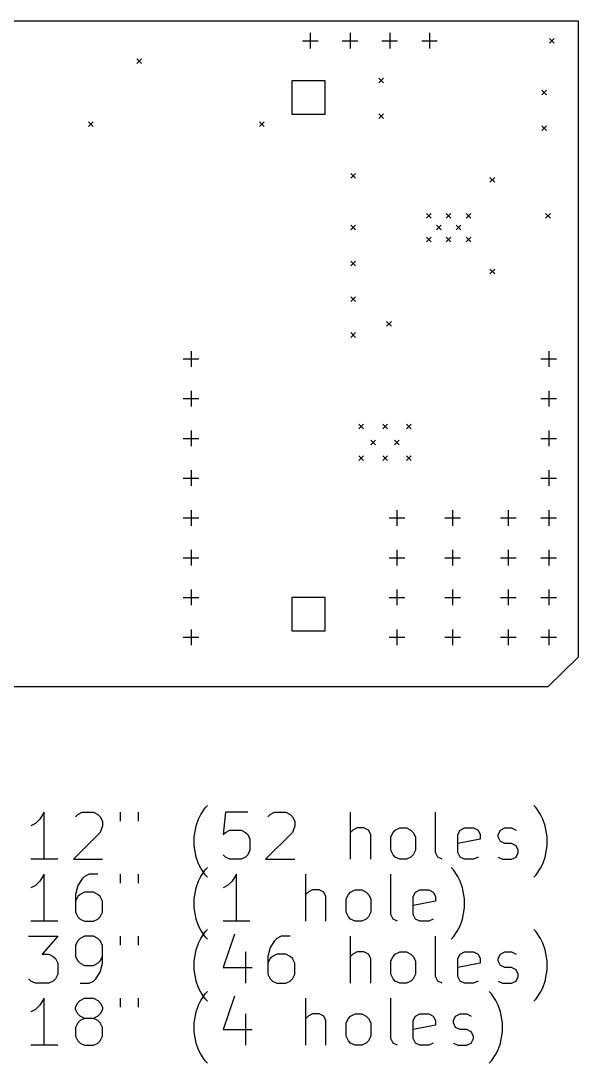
# Model space of a CAD drawing. Extents: x 3.28 to 6.16, y -3.77 to -1.15.
# Drawn here: x 4.754 to 6.156, y -3.771 to -1.15 of the extents above; entities that cross this region are included whole.
import ezdxf

# ---------------------------------------------------------------- set-up
doc = ezdxf.new("R2010")
doc.units = 0
doc.header["$MEASUREMENT"] = 0
doc.layers.add('BLACK', color=7, linetype='CONTINUOUS')

msp = doc.modelspace()

# ---------------------------------------------------------------- linework, layer by layer
at = {"layer": 'BLACK', "linetype": 'CONTINUOUS'}
for p, q in [((3.38031, -1.15), (6.15591, -1.15)), ((6.15591, -1.15), (6.15591, -2.75)), ((5.4622, -1.2), (5.50157, -1.2)), ((5.48189, -1.18031), (5.48189, -1.21969)), ((5.5622, -1.2), (5.60157, -1.2)), ((5.58189, -1.18031), (5.58189, -1.21969)), ((5.6622, -1.2), (5.70157, -1.2)), ((5.68189, -1.18031), (5.68189, -1.21969)), ((5.7622, -1.2), (5.80157, -1.2)), ((5.78189, -1.18031), (5.78189, -1.21969)), ((6.08409, -1.19409), (6.09591, -1.20591)), ((6.09591, -1.19409), (6.08409, -1.20591)), ((5.04543, -1.24543), (5.05724, -1.25724)), ((5.05724, -1.24543), (5.04543, -1.25724)), ((5.51932, -1.301), (5.4358, -1.301)), ((5.4358, -1.301), (5.4358, -1.38451)), ((5.51932, -1.38451), (5.51932, -1.301)), ((5.65409, -1.29409), (5.66591, -1.30591)), ((5.66591, -1.29409), (5.65409, -1.30591)), ((6.06409, -1.32409), (6.07591, -1.33591)), ((6.07591, -1.32409), (6.06409, -1.33591)), ((5.4358, -1.38451), (5.51932, -1.38451)), ((5.65409, -1.38409), (5.66591, -1.39591)), ((5.66591, -1.38409), (5.65409, -1.39591)), ((4.92409, -1.40409), (4.93591, -1.41591)), ((4.93591, -1.40409), (4.92409, -1.41591)), ((5.35409, -1.40409), (5.36591, -1.41591)), ((5.36591, -1.40409), (5.35409, -1.41591)), ((6.06409, -1.41409), (6.07591, -1.42591)), ((6.07591, -1.41409), (6.06409, -1.42591)), ((5.58409, -1.53409), (5.59591, -1.54591)), ((5.59591, -1.53409), (5.58409, -1.54591)), ((5.93409, -1.54409), (5.94591, -1.55591)), ((5.94591, -1.54409), (5.93409, -1.55591)), ((5.77409, -1.63409), (5.78591, -1.64591)), ((5.78591, -1.63409), (5.77409, -1.64591)), ((5.82409, -1.63409), (5.83591, -1.64591)), ((5.83591, -1.63409), (5.82409, -1.64591)), ((5.87409, -1.63409), (5.88591, -1.64591)), ((5.88591, -1.63409), (5.87409, -1.64591)), ((6.07409, -1.63409), (6.08591, -1.64591)), ((6.08591, -1.63409), (6.07409, -1.64591)), ((5.58409, -1.66409), (5.59591, -1.67591)), ((5.59591, -1.66409), (5.58409, -1.67591)), ((5.79909, -1.66409), (5.81091, -1.67591)), ((5.81091, -1.66409), (5.79909, -1.67591)), ((5.84909, -1.66409), (5.86091, -1.67591)), ((5.86091, -1.66409), (5.84909, -1.67591)), ((5.77409, -1.69409), (5.78591, -1.70591)), ((5.78591, -1.69409), (5.77409, -1.70591)), ((5.82409, -1.69409), (5.83591, -1.70591)), ((5.83591, -1.69409), (5.82409, -1.70591)), ((5.87409, -1.69409), (5.88591, -1.70591)), ((5.88591, -1.69409), (5.87409, -1.70591)), ((5.58409, -1.75409), (5.59591, -1.76591)), ((5.59591, -1.75409), (5.58409, -1.76591)), ((5.93409, -1.77409), (5.94591, -1.78591)), ((5.94591, -1.77409), (5.93409, -1.78591)), ((5.58409, -1.84409), (5.59591, -1.85591)), ((5.59591, -1.84409), (5.58409, -1.85591)), ((5.67409, -1.90594), (5.68591, -1.91776)), ((5.68591, -1.90594), (5.67409, -1.91776)), ((5.58409, -1.93409), (5.59591, -1.94591)), ((5.59591, -1.93409), (5.58409, -1.94591)), ((5.18189, -1.98031), (5.18189, -2.01969)), ((6.08189, -1.98031), (6.08189, -2.01969)), ((5.1622, -2), (5.20157, -2)), ((6.0622, -2), (6.10157, -2)), ((5.18189, -2.08031), (5.18189, -2.11969)), ((6.08189, -2.08031), (6.08189, -2.11969)), ((5.1622, -2.1), (5.20157, -2.1)), ((6.0622, -2.1), (6.10157, -2.1)), ((5.60409, -2.16409), (5.61591, -2.17591)), ((5.61591, -2.16409), (5.60409, -2.17591)), ((5.66409, -2.16409), (5.67591, -2.17591)), ((5.67591, -2.16409), (5.66409, -2.17591)), ((5.72409, -2.16409), (5.73591, -2.17591)), ((5.73591, -2.16409), (5.72409, -2.17591)), ((5.1622, -2.2), (5.20157, -2.2)), ((5.18189, -2.18031), (5.18189, -2.21969)), ((6.0622, -2.2), (6.10157, -2.2)), ((6.08189, -2.18031), (6.08189, -2.21969)), ((5.63409, -2.20409), (5.64591, -2.21591)), ((5.64591, -2.20409), (5.63409, -2.21591)), ((5.69409, -2.20409), (5.70591, -2.21591)), ((5.70591, -2.20409), (5.69409, -2.21591)), ((5.60409, -2.24409), (5.61591, -2.25591)), ((5.61591, -2.24409), (5.60409, -2.25591)), ((5.66409, -2.24409), (5.67591, -2.25591)), ((5.67591, -2.24409), (5.66409, -2.25591)), ((5.72409, -2.24409), (5.73591, -2.25591)), ((5.73591, -2.24409), (5.72409, -2.25591)), ((5.18189, -2.28031), (5.18189, -2.31969)), ((6.08189, -2.28031), (6.08189, -2.31969)), ((5.1622, -2.3), (5.20157, -2.3)), ((6.0622, -2.3), (6.10157, -2.3)), ((5.18189, -2.38031), (5.18189, -2.41969)), ((5.7, -2.38031), (5.7, -2.41969)), ((5.84, -2.38031), (5.84, -2.41969)), ((5.98, -2.38031), (5.98, -2.41969)), ((6.08189, -2.38031), (6.08189, -2.41969)), ((5.1622, -2.4), (5.20157, -2.4)), ((5.68031, -2.4), (5.71969, -2.4)), ((5.82031, -2.4), (5.85969, -2.4)), ((5.96031, -2.4), (5.99969, -2.4)), ((6.0622, -2.4), (6.10157, -2.4)), ((5.18189, -2.48031), (5.18189, -2.51969)), ((5.7, -2.48031), (5.7, -2.51969)), ((5.84, -2.48031), (5.84, -2.51969)), ((5.98, -2.48031), (5.98, -2.51969)), ((6.08189, -2.48031), (6.08189, -2.51969)), ((5.1622, -2.5), (5.20157, -2.5)), ((5.68031, -2.5), (5.71969, -2.5)), ((5.82031, -2.5), (5.85969, -2.5)), ((5.96031, -2.5), (5.99969, -2.5)), ((6.0622, -2.5), (6.10157, -2.5)), ((5.18189, -2.58031), (5.18189, -2.61969)), ((5.7, -2.58031), (5.7, -2.61969)), ((5.84, -2.58031), (5.84, -2.61969)), ((5.98, -2.58031), (5.98, -2.61969)), ((6.08189, -2.58031), (6.08189, -2.61969)), ((5.1622, -2.6), (5.20157, -2.6)), ((5.51932, -2.60021), (5.4358, -2.60021)), ((5.4358, -2.60021), (5.4358, -2.68373)), ((5.51932, -2.68373), (5.51932, -2.60021)), ((5.68031, -2.6), (5.71969, -2.6)), ((5.82031, -2.6), (5.85969, -2.6)), ((5.96031, -2.6), (5.99969, -2.6)), ((6.0622, -2.6), (6.10157, -2.6)), ((5.18189, -2.68031), (5.18189, -2.71969)), ((5.4358, -2.68373), (5.51932, -2.68373)), ((5.7, -2.68031), (5.7, -2.71969)), ((5.84, -2.68031), (5.84, -2.71969)), ((5.98, -2.68031), (5.98, -2.71969)), ((6.08189, -2.68031), (6.08189, -2.71969)), ((5.1622, -2.7), (5.20157, -2.7)), ((5.68031, -2.7), (5.71969, -2.7)), ((5.82031, -2.7), (5.85969, -2.7)), ((5.96031, -2.7), (5.99969, -2.7)), ((6.0622, -2.7), (6.10157, -2.7)), ((6.15591, -2.75), (6.08, -2.825)), ((6.08, -2.825), (3.38031, -2.825)), ((4.81282, -3.14024), (4.80157, -3.15711)), ((4.81282, -3.25835), (4.81282, -3.14024)), ((4.89719, -3.14587), (4.90844, -3.14024)), ((4.90844, -3.14024), (4.93656, -3.14024)), ((4.93656, -3.14024), (4.94781, -3.14587)), ((5.00405, -3.14024), (5.00405, -3.16274)), ((5.04904, -3.14024), (5.04904, -3.16274)), ((5.20652, -3.14587), (5.21777, -3.12899)), ((5.21777, -3.12899), (5.2234, -3.12337)), ((5.26839, -3.14024), (5.26277, -3.19648)), ((5.32463, -3.14024), (5.26839, -3.14024)), ((5.38088, -3.14587), (5.39213, -3.14024)), ((5.39213, -3.14024), (5.42025, -3.14024)), ((5.42025, -3.14024), (5.4315, -3.14587)), ((5.58335, -3.25835), (5.58335, -3.14024)), ((5.79708, -3.24148), (5.79708, -3.14024)), ((6.05017, -3.12899), (6.04454, -3.12337)), ((6.06142, -3.14587), (6.05017, -3.12899)), ((4.79033, -3.16836), (4.77908, -3.17399)), ((4.80157, -3.15711), (4.79033, -3.16836)), ((4.89156, -3.15149), (4.89719, -3.14587)), ((4.94781, -3.14587), (4.95343, -3.15149)), ((4.95343, -3.15149), (4.95906, -3.16274)), ((4.95906, -3.16274), (4.95906, -3.17399)), ((5.19528, -3.17399), (5.2009, -3.15711)), ((5.2009, -3.15711), (5.20652, -3.14587)), ((5.37525, -3.15149), (5.38088, -3.14587)), ((5.4315, -3.14587), (5.43712, -3.15149)), ((5.43712, -3.15149), (5.44274, -3.16274)), ((5.44274, -3.16274), (5.44274, -3.17399)), ((6.06704, -3.15711), (6.06142, -3.14587)), ((6.07267, -3.17399), (6.06704, -3.15711)), ((4.95343, -3.19086), (4.88594, -3.25835)), ((4.95906, -3.17399), (4.95343, -3.19086)), ((5.18965, -3.20211), (5.19528, -3.17399)), ((5.26277, -3.19648), (5.26839, -3.19086)), ((5.26839, -3.19086), (5.27964, -3.18524)), ((5.27964, -3.18524), (5.30776, -3.18524)), ((5.30776, -3.18524), (5.31901, -3.19086)), ((5.31901, -3.19086), (5.32463, -3.19648)), ((5.32463, -3.19648), (5.33026, -3.20773)), ((5.43712, -3.19086), (5.36963, -3.25835)), ((5.44274, -3.17399), (5.43712, -3.19086)), ((5.58898, -3.18524), (5.58335, -3.19086)), ((5.60022, -3.17961), (5.58898, -3.18524)), ((5.6171, -3.17961), (5.60022, -3.17961)), ((5.62835, -3.18524), (5.6171, -3.17961)), ((5.63397, -3.19648), (5.62835, -3.18524)), ((5.63397, -3.25835), (5.63397, -3.19648)), ((5.68459, -3.20211), (5.69021, -3.19086)), ((5.69021, -3.19086), (5.69584, -3.18524)), ((5.69584, -3.18524), (5.70709, -3.17961)), ((5.70709, -3.17961), (5.72396, -3.17961)), ((5.72396, -3.17961), (5.73521, -3.18524)), ((5.73521, -3.18524), (5.74083, -3.19086)), ((5.74083, -3.19086), (5.74646, -3.20211)), ((5.85332, -3.19648), (5.85894, -3.18524)), ((5.85332, -3.24148), (5.85332, -3.19648)), ((5.85894, -3.18524), (5.87019, -3.17961)), ((5.87019, -3.17961), (5.89269, -3.17961)), ((5.89269, -3.17961), (5.90394, -3.18524)), ((5.90394, -3.18524), (5.90956, -3.19648)), ((5.90956, -3.19648), (5.90956, -3.20773)), ((5.95456, -3.19648), (5.96018, -3.18524)), ((5.95456, -3.20211), (5.95456, -3.19648)), ((5.96018, -3.18524), (5.97143, -3.17961)), ((5.97143, -3.17961), (5.9883, -3.17961)), ((5.9883, -3.17961), (5.99955, -3.18524)), ((6.07829, -3.20211), (6.07267, -3.17399)), ((5.18965, -3.22461), (5.18965, -3.20211)), ((5.33026, -3.20773), (5.33026, -3.23585)), ((5.68459, -3.23585), (5.68459, -3.20211)), ((5.74646, -3.20211), (5.74646, -3.23585)), ((5.90956, -3.20773), (5.85332, -3.21898)), ((5.96018, -3.21336), (5.95456, -3.20211)), ((5.97143, -3.21898), (5.96018, -3.21336)), ((5.9883, -3.21898), (5.97143, -3.21898)), ((5.99955, -3.22461), (5.9883, -3.21898)), ((6.07829, -3.22461), (6.07829, -3.20211)), ((5.19528, -3.25273), (5.18965, -3.22461)), ((5.26839, -3.25273), (5.26277, -3.2471)), ((5.32463, -3.2471), (5.31901, -3.25273)), ((5.33026, -3.23585), (5.32463, -3.2471)), ((5.69021, -3.2471), (5.68459, -3.23585)), ((5.69584, -3.25273), (5.69021, -3.2471)), ((5.74083, -3.2471), (5.73521, -3.25273)), ((5.74646, -3.23585), (5.74083, -3.2471)), ((5.8027, -3.25273), (5.79708, -3.24148)), ((5.85894, -3.25273), (5.85332, -3.24148)), ((6.00517, -3.23585), (5.99955, -3.22461)), ((5.99955, -3.25273), (6.00517, -3.24148)), ((6.00517, -3.24148), (6.00517, -3.23585)), ((6.07267, -3.25273), (6.07829, -3.22461)), ((4.84657, -3.25835), (4.77908, -3.25835)), ((4.88594, -3.25835), (4.95906, -3.25835)), ((5.2009, -3.2696), (5.19528, -3.25273)), ((5.20652, -3.28085), (5.2009, -3.2696)), ((5.27964, -3.25835), (5.26839, -3.25273)), ((5.30776, -3.25835), (5.27964, -3.25835)), ((5.31901, -3.25273), (5.30776, -3.25835)), ((5.36963, -3.25835), (5.44274, -3.25835)), ((5.70709, -3.25835), (5.69584, -3.25273)), ((5.72396, -3.25835), (5.70709, -3.25835)), ((5.73521, -3.25273), (5.72396, -3.25835)), ((5.81395, -3.25835), (5.8027, -3.25273)), ((5.87019, -3.25835), (5.85894, -3.25273)), ((5.89269, -3.25835), (5.87019, -3.25835)), ((5.90394, -3.25273), (5.89269, -3.25835)), ((5.95456, -3.25273), (5.9658, -3.25835)), ((5.9658, -3.25835), (5.9883, -3.25835)), ((5.9883, -3.25835), (5.99955, -3.25273)), ((6.06142, -3.28085), (6.06704, -3.2696)), ((6.06704, -3.2696), (6.07267, -3.25273)), ((4.81282, -3.29615), (4.80157, -3.31302)), ((4.81282, -3.41426), (4.81282, -3.29615)), ((4.91406, -3.30177), (4.90844, -3.3074)), ((4.92531, -3.29615), (4.91406, -3.30177)), ((4.94781, -3.29615), (4.92531, -3.29615)), ((5.00405, -3.29615), (5.00405, -3.31864)), ((5.04904, -3.29615), (5.04904, -3.31864)), ((5.2009, -3.31302), (5.20652, -3.30177)), ((5.21777, -3.29772), (5.20652, -3.28085)), ((5.20652, -3.30177), (5.21777, -3.2849)), ((5.21777, -3.2849), (5.2234, -3.27927)), ((5.2234, -3.30335), (5.21777, -3.29772)), ((5.29651, -3.29615), (5.28526, -3.31302)), ((5.29651, -3.41426), (5.29651, -3.29615)), ((5.47087, -3.41426), (5.47087, -3.29615)), ((5.68459, -3.39738), (5.68459, -3.29615)), ((5.84207, -3.2849), (5.83645, -3.27927)), ((5.85332, -3.30177), (5.84207, -3.2849)), ((5.85894, -3.31302), (5.85332, -3.30177)), ((6.04454, -3.30335), (6.05017, -3.29772)), ((6.05017, -3.29772), (6.06142, -3.28085)), ((4.79033, -3.32427), (4.77908, -3.32989)), ((4.80157, -3.31302), (4.79033, -3.32427)), ((4.89719, -3.32427), (4.89156, -3.34677)), ((4.90844, -3.3074), (4.89719, -3.32427)), ((5.19528, -3.32989), (5.2009, -3.31302)), ((5.27402, -3.32427), (5.26277, -3.32989)), ((5.28526, -3.31302), (5.27402, -3.32427)), ((5.86457, -3.32989), (5.85894, -3.31302)), ((4.89156, -3.34677), (4.89156, -3.39176)), ((4.89719, -3.35239), (4.89156, -3.36364)), ((4.90281, -3.34677), (4.89719, -3.35239)), ((4.91406, -3.34114), (4.90281, -3.34677)), ((4.93656, -3.34114), (4.91406, -3.34114)), ((4.94781, -3.34677), (4.93656, -3.34114)), ((4.95343, -3.35239), (4.94781, -3.34677)), ((4.95906, -3.36364), (4.95343, -3.35239)), ((5.18965, -3.35801), (5.19528, -3.32989)), ((5.47649, -3.34114), (5.47087, -3.34677)), ((5.48774, -3.33552), (5.47649, -3.34114)), ((5.50461, -3.33552), (5.48774, -3.33552)), ((5.51586, -3.34114), (5.50461, -3.33552)), ((5.52148, -3.35239), (5.51586, -3.34114)), ((5.52148, -3.41426), (5.52148, -3.35239)), ((5.5721, -3.35801), (5.57773, -3.34677)), ((5.57773, -3.34677), (5.58335, -3.34114)), ((5.58335, -3.34114), (5.5946, -3.33552)), ((5.5946, -3.33552), (5.61147, -3.33552)), ((5.61147, -3.33552), (5.62272, -3.34114)), ((5.62272, -3.34114), (5.62835, -3.34677)), ((5.62835, -3.34677), (5.63397, -3.35801)), ((5.74083, -3.35239), (5.74646, -3.34114)), ((5.74083, -3.39738), (5.74083, -3.35239)), ((5.74646, -3.34114), (5.75771, -3.33552)), ((5.75771, -3.33552), (5.7802, -3.33552)), ((5.7802, -3.33552), (5.79145, -3.34114)), ((5.79145, -3.34114), (5.79708, -3.35239)), ((5.79708, -3.35239), (5.79708, -3.36364)), ((5.87019, -3.35801), (5.86457, -3.32989)), ((4.95906, -3.39176), (4.95906, -3.36364)), ((5.18965, -3.38051), (5.18965, -3.35801)), ((5.19528, -3.40863), (5.18965, -3.38051)), ((5.5721, -3.39176), (5.5721, -3.35801)), ((5.63397, -3.35801), (5.63397, -3.39176)), ((5.79708, -3.36364), (5.74083, -3.37489)), ((5.86457, -3.40863), (5.87019, -3.38051)), ((5.87019, -3.38051), (5.87019, -3.35801)), ((4.89156, -3.39176), (4.89719, -3.40301)), ((4.89719, -3.40301), (4.90281, -3.40863)), ((4.94781, -3.40863), (4.95343, -3.40301)), ((4.95343, -3.40301), (4.95906, -3.39176)), ((5.57773, -3.40301), (5.5721, -3.39176)), ((5.58335, -3.40863), (5.57773, -3.40301)), ((5.62835, -3.40301), (5.62272, -3.40863)), ((5.63397, -3.39176), (5.62835, -3.40301)), ((5.69021, -3.40863), (5.68459, -3.39738)), ((5.74646, -3.40863), (5.74083, -3.39738)), ((4.84657, -3.41426), (4.77908, -3.41426)), ((4.90281, -3.40863), (4.91406, -3.41426)), ((4.91406, -3.41426), (4.93656, -3.41426)), ((4.93656, -3.41426), (4.94781, -3.40863)), ((5.2009, -3.42551), (5.19528, -3.40863)), ((5.20652, -3.43675), (5.2009, -3.42551)), ((5.33026, -3.41426), (5.26277, -3.41426)), ((5.5946, -3.41426), (5.58335, -3.40863)), ((5.61147, -3.41426), (5.5946, -3.41426)), ((5.62272, -3.40863), (5.61147, -3.41426)), ((5.70146, -3.41426), (5.69021, -3.40863)), ((5.75771, -3.41426), (5.74646, -3.40863)), ((5.7802, -3.41426), (5.75771, -3.41426)), ((5.79145, -3.40863), (5.7802, -3.41426)), ((5.85332, -3.43675), (5.85894, -3.42551)), ((5.85894, -3.42551), (5.86457, -3.40863)), ((4.77345, -3.45205), (4.84657, -3.45205)), ((4.84657, -3.45205), (4.8072, -3.49705)), ((4.90281, -3.45768), (4.89719, -3.4633)), ((4.91406, -3.45205), (4.90281, -3.45768)), ((4.93656, -3.45205), (4.91406, -3.45205)), ((4.94781, -3.45768), (4.93656, -3.45205)), ((4.95343, -3.4633), (4.94781, -3.45768)), ((5.00405, -3.45205), (5.00405, -3.47455)), ((5.04904, -3.45205), (5.04904, -3.47455)), ((5.2009, -3.46893), (5.20652, -3.45768)), ((5.21777, -3.45363), (5.20652, -3.43675)), ((5.20652, -3.45768), (5.21777, -3.4408)), ((5.21777, -3.4408), (5.2234, -3.43518)), ((5.2234, -3.45925), (5.21777, -3.45363)), ((5.29089, -3.44643), (5.26277, -3.53079)), ((5.39775, -3.45768), (5.39213, -3.4633)), ((5.409, -3.45205), (5.39775, -3.45768)), ((5.4315, -3.45205), (5.409, -3.45205)), ((5.58335, -3.57016), (5.58335, -3.45205)), ((5.79708, -3.55329), (5.79708, -3.45205)), ((5.83645, -3.45925), (5.84207, -3.45363)), ((5.84207, -3.45363), (5.85332, -3.43675)), ((6.05017, -3.4408), (6.04454, -3.43518)), ((6.06142, -3.45768), (6.05017, -3.4408)), ((6.06704, -3.46893), (6.06142, -3.45768)), ((4.89719, -3.4633), (4.89156, -3.47455)), ((4.89156, -3.47455), (4.89156, -3.50267)), ((4.95906, -3.47455), (4.95343, -3.4633)), ((4.95906, -3.51954), (4.95906, -3.47455)), ((5.18965, -3.51392), (5.19528, -3.4858)), ((5.19528, -3.4858), (5.2009, -3.46893)), ((5.38088, -3.48017), (5.37525, -3.50267)), ((5.39213, -3.4633), (5.38088, -3.48017)), ((6.07267, -3.4858), (6.06704, -3.46893)), ((6.07829, -3.51392), (6.07267, -3.4858)), ((4.8072, -3.49705), (4.82407, -3.49705)), ((4.82407, -3.49705), (4.83532, -3.50267)), ((4.83532, -3.50267), (4.84094, -3.5083)), ((4.84094, -3.5083), (4.84657, -3.51954)), ((4.89156, -3.50267), (4.89719, -3.51392)), ((4.95343, -3.51392), (4.95906, -3.50267)), ((5.31901, -3.49142), (5.31901, -3.57016)), ((5.37525, -3.50267), (5.37525, -3.54767)), ((5.38088, -3.5083), (5.37525, -3.51954)), ((5.3865, -3.50267), (5.38088, -3.5083)), ((5.39775, -3.49705), (5.3865, -3.50267)), ((5.42025, -3.49705), (5.39775, -3.49705)), ((5.4315, -3.50267), (5.42025, -3.49705)), ((5.43712, -3.5083), (5.4315, -3.50267)), ((5.44274, -3.51954), (5.43712, -3.5083)), ((5.58898, -3.49705), (5.58335, -3.50267)), ((5.60022, -3.49142), (5.58898, -3.49705)), ((5.6171, -3.49142), (5.60022, -3.49142)), ((5.62835, -3.49705), (5.6171, -3.49142)), ((5.63397, -3.5083), (5.62835, -3.49705)), ((5.63397, -3.57016), (5.63397, -3.5083)), ((5.68459, -3.51392), (5.69021, -3.50267)), ((5.69021, -3.50267), (5.69584, -3.49705)), ((5.69584, -3.49705), (5.70709, -3.49142)), ((5.70709, -3.49142), (5.72396, -3.49142)), ((5.72396, -3.49142), (5.73521, -3.49705)), ((5.73521, -3.49705), (5.74083, -3.50267)), ((5.74083, -3.50267), (5.74646, -3.51392)), ((5.85332, -3.5083), (5.85894, -3.49705)), ((5.85332, -3.55329), (5.85332, -3.5083)), ((5.85894, -3.49705), (5.87019, -3.49142)), ((5.87019, -3.49142), (5.89269, -3.49142)), ((5.89269, -3.49142), (5.90394, -3.49705)), ((5.90394, -3.49705), (5.90956, -3.5083)), ((5.90956, -3.5083), (5.90956, -3.51954)), ((5.95456, -3.5083), (5.96018, -3.49705)), ((5.95456, -3.51392), (5.95456, -3.5083)), ((5.96018, -3.49705), (5.97143, -3.49142)), ((5.97143, -3.49142), (5.9883, -3.49142)), ((5.9883, -3.49142), (5.99955, -3.49705)), ((4.84657, -3.51954), (4.84657, -3.54767)), ((4.89719, -3.51392), (4.90281, -3.51954)), ((4.90281, -3.51954), (4.91406, -3.52517)), ((4.91406, -3.52517), (4.93656, -3.52517)), ((4.93656, -3.52517), (4.94781, -3.51954)), ((4.94781, -3.51954), (4.95343, -3.51392)), ((4.95343, -3.54204), (4.95906, -3.51954)), ((5.18965, -3.53642), (5.18965, -3.51392)), ((5.19528, -3.56454), (5.18965, -3.53642)), ((5.26277, -3.53079), (5.33588, -3.53079)), ((5.44274, -3.54767), (5.44274, -3.51954)), ((5.68459, -3.54767), (5.68459, -3.51392)), ((5.74646, -3.51392), (5.74646, -3.54767)), ((5.90956, -3.51954), (5.85332, -3.53079)), ((5.96018, -3.52517), (5.95456, -3.51392)), ((5.97143, -3.53079), (5.96018, -3.52517)), ((5.9883, -3.53079), (5.97143, -3.53079)), ((5.99955, -3.53642), (5.9883, -3.53079)), ((6.00517, -3.54767), (5.99955, -3.53642)), ((6.07267, -3.56454), (6.07829, -3.53642)), ((6.07829, -3.53642), (6.07829, -3.51392)), ((4.77908, -3.56454), (4.77345, -3.55891)), ((4.79033, -3.57016), (4.77908, -3.56454)), ((4.83532, -3.56454), (4.82407, -3.57016)), ((4.84094, -3.55891), (4.83532, -3.56454)), ((4.84657, -3.54767), (4.84094, -3.55891)), ((4.92531, -3.57016), (4.93656, -3.56454)), ((4.93656, -3.56454), (4.94218, -3.55891)), ((4.94218, -3.55891), (4.95343, -3.54204)), ((5.2009, -3.58141), (5.19528, -3.56454)), ((5.37525, -3.54767), (5.38088, -3.55891)), ((5.38088, -3.55891), (5.3865, -3.56454)), ((5.3865, -3.56454), (5.39775, -3.57016)), ((5.42025, -3.57016), (5.4315, -3.56454)), ((5.4315, -3.56454), (5.43712, -3.55891)), ((5.43712, -3.55891), (5.44274, -3.54767)), ((5.69021, -3.55891), (5.68459, -3.54767)), ((5.69584, -3.56454), (5.69021, -3.55891)), ((5.70709, -3.57016), (5.69584, -3.56454)), ((5.73521, -3.56454), (5.72396, -3.57016)), ((5.74083, -3.55891), (5.73521, -3.56454)), ((5.74646, -3.54767), (5.74083, -3.55891)), ((5.8027, -3.56454), (5.79708, -3.55329)), ((5.81395, -3.57016), (5.8027, -3.56454)), ((5.85894, -3.56454), (5.85332, -3.55329)), ((5.87019, -3.57016), (5.85894, -3.56454)), ((5.90394, -3.56454), (5.89269, -3.57016)), ((5.95456, -3.56454), (5.9658, -3.57016)), ((5.9883, -3.57016), (5.99955, -3.56454)), ((5.99955, -3.56454), (6.00517, -3.55329)), ((6.00517, -3.55329), (6.00517, -3.54767)), ((6.06704, -3.58141), (6.07267, -3.56454)), ((4.82407, -3.57016), (4.79033, -3.57016)), ((4.90281, -3.57016), (4.92531, -3.57016)), ((5.20652, -3.59266), (5.2009, -3.58141)), ((5.39775, -3.57016), (5.42025, -3.57016)), ((5.72396, -3.57016), (5.70709, -3.57016)), ((5.89269, -3.57016), (5.87019, -3.57016)), ((5.9658, -3.57016), (5.9883, -3.57016)), ((6.06142, -3.59266), (6.06704, -3.58141)), ((4.81282, -3.60796), (4.80157, -3.62483)), ((4.81282, -3.72607), (4.81282, -3.60796)), ((4.89719, -3.61921), (4.90281, -3.61358)), ((4.90281, -3.61358), (4.91406, -3.60796)), ((4.91406, -3.60796), (4.93656, -3.60796)), ((4.93656, -3.60796), (4.94781, -3.61358)), ((4.94781, -3.61358), (4.95343, -3.61921)), ((5.00405, -3.60796), (5.00405, -3.63046)), ((5.04904, -3.60796), (5.04904, -3.63046)), ((5.2009, -3.62483), (5.20652, -3.61358)), ((5.21777, -3.60953), (5.20652, -3.59266)), ((5.20652, -3.61358), (5.21777, -3.59671)), ((5.21777, -3.59671), (5.2234, -3.59109)), ((5.2234, -3.61516), (5.21777, -3.60953)), ((5.29089, -3.60233), (5.26277, -3.6867)), ((5.47087, -3.72607), (5.47087, -3.60796)), ((5.68459, -3.7092), (5.68459, -3.60796)), ((5.93768, -3.59671), (5.93206, -3.59109)), ((5.94893, -3.61358), (5.93768, -3.59671)), ((5.95456, -3.62483), (5.94893, -3.61358)), ((6.04454, -3.61516), (6.05017, -3.60953)), ((6.05017, -3.60953), (6.06142, -3.59266)), ((4.79033, -3.63608), (4.77908, -3.6417)), ((4.80157, -3.62483), (4.79033, -3.63608)), ((4.89156, -3.63046), (4.89719, -3.61921)), ((4.89156, -3.63608), (4.89156, -3.63046)), ((4.89719, -3.64733), (4.89156, -3.63608)), ((4.95343, -3.61921), (4.95906, -3.63046)), ((4.95906, -3.63608), (4.95343, -3.64733)), ((4.95906, -3.63046), (4.95906, -3.63608)), ((5.18965, -3.66983), (5.19528, -3.6417)), ((5.19528, -3.6417), (5.2009, -3.62483)), ((5.96018, -3.6417), (5.95456, -3.62483)), ((5.9658, -3.66983), (5.96018, -3.6417)), ((4.90281, -3.65295), (4.89719, -3.64733)), ((4.90281, -3.6642), (4.89719, -3.66983)), ((4.91406, -3.65858), (4.90281, -3.65295)), ((4.91406, -3.65858), (4.90281, -3.6642)), ((4.93656, -3.65858), (4.91406, -3.65858)), ((4.94781, -3.65295), (4.93656, -3.65858)), ((4.94781, -3.6642), (4.93656, -3.65858)), ((4.95343, -3.64733), (4.94781, -3.65295)), ((4.95343, -3.66983), (4.94781, -3.6642)), ((5.31901, -3.64733), (5.31901, -3.72607)), ((5.47649, -3.65295), (5.47087, -3.65858)), ((5.48774, -3.64733), (5.47649, -3.65295)), ((5.50461, -3.64733), (5.48774, -3.64733)), ((5.51586, -3.65295), (5.50461, -3.64733)), ((5.52148, -3.6642), (5.51586, -3.65295)), ((5.52148, -3.72607), (5.52148, -3.6642)), ((5.5721, -3.66983), (5.57773, -3.65858)), ((5.57773, -3.65858), (5.58335, -3.65295)), ((5.58335, -3.65295), (5.5946, -3.64733)), ((5.5946, -3.64733), (5.61147, -3.64733)), ((5.61147, -3.64733), (5.62272, -3.65295)), ((5.62272, -3.65295), (5.62835, -3.65858)), ((5.62835, -3.65858), (5.63397, -3.66983)), ((5.74083, -3.6642), (5.74646, -3.65295)), ((5.74083, -3.7092), (5.74083, -3.6642)), ((5.74646, -3.65295), (5.75771, -3.64733)), ((5.75771, -3.64733), (5.7802, -3.64733)), ((5.7802, -3.64733), (5.79145, -3.65295)), ((5.79145, -3.65295), (5.79708, -3.6642)), ((5.79708, -3.6642), (5.79708, -3.67545)), ((5.84207, -3.6642), (5.84769, -3.65295)), ((5.84207, -3.66983), (5.84207, -3.6642)), ((5.84769, -3.65295), (5.85894, -3.64733)), ((5.85894, -3.64733), (5.87582, -3.64733)), ((5.87582, -3.64733), (5.88706, -3.65295)), ((4.89719, -3.66983), (4.89156, -3.68107)), ((4.89156, -3.68107), (4.89156, -3.70357)), ((4.95906, -3.68107), (4.95343, -3.66983)), ((4.95906, -3.70357), (4.95906, -3.68107)), ((5.18965, -3.69232), (5.18965, -3.66983)), ((5.19528, -3.72044), (5.18965, -3.69232)), ((5.26277, -3.6867), (5.33588, -3.6867)), ((5.5721, -3.70357), (5.5721, -3.66983)), ((5.63397, -3.66983), (5.63397, -3.70357)), ((5.79708, -3.67545), (5.74083, -3.6867)), ((5.84769, -3.68107), (5.84207, -3.66983)), ((5.85894, -3.6867), (5.84769, -3.68107)), ((5.87582, -3.6867), (5.85894, -3.6867)), ((5.88706, -3.69232), (5.87582, -3.6867)), ((5.89269, -3.70357), (5.88706, -3.69232)), ((5.96018, -3.72044), (5.9658, -3.69232)), ((5.9658, -3.69232), (5.9658, -3.66983)), ((4.89156, -3.70357), (4.89719, -3.71482)), ((4.89719, -3.71482), (4.90281, -3.72044)), ((4.90281, -3.72044), (4.91406, -3.72607)), ((4.93656, -3.72607), (4.94781, -3.72044)), ((4.94781, -3.72044), (4.95343, -3.71482)), ((4.95343, -3.71482), (4.95906, -3.70357)), ((5.2009, -3.73732), (5.19528, -3.72044)), ((5.57773, -3.71482), (5.5721, -3.70357)), ((5.58335, -3.72044), (5.57773, -3.71482)), ((5.5946, -3.72607), (5.58335, -3.72044)), ((5.62272, -3.72044), (5.61147, -3.72607)), ((5.62835, -3.71482), (5.62272, -3.72044)), ((5.63397, -3.70357), (5.62835, -3.71482)), ((5.69021, -3.72044), (5.68459, -3.7092)), ((5.70146, -3.72607), (5.69021, -3.72044)), ((5.74646, -3.72044), (5.74083, -3.7092)), ((5.75771, -3.72607), (5.74646, -3.72044)), ((5.79145, -3.72044), (5.7802, -3.72607)), ((5.84207, -3.72044), (5.85332, -3.72607)), ((5.87582, -3.72607), (5.88706, -3.72044)), ((5.88706, -3.72044), (5.89269, -3.7092)), ((5.89269, -3.7092), (5.89269, -3.70357)), ((5.95456, -3.73732), (5.96018, -3.72044)), ((4.84657, -3.72607), (4.77908, -3.72607)), ((4.91406, -3.72607), (4.93656, -3.72607)), ((5.20652, -3.74857), (5.2009, -3.73732)), ((5.61147, -3.72607), (5.5946, -3.72607)), ((5.7802, -3.72607), (5.75771, -3.72607)), ((5.85332, -3.72607), (5.87582, -3.72607)), ((5.94893, -3.74857), (5.95456, -3.73732)), ((5.21777, -3.76544), (5.20652, -3.74857)), ((5.2234, -3.77106), (5.21777, -3.76544)), ((5.93206, -3.77106), (5.93768, -3.76544)), ((5.93768, -3.76544), (5.94893, -3.74857))]:
    msp.add_line(p, q, dxfattribs=at)

doc.saveas('drawing.dxf')
